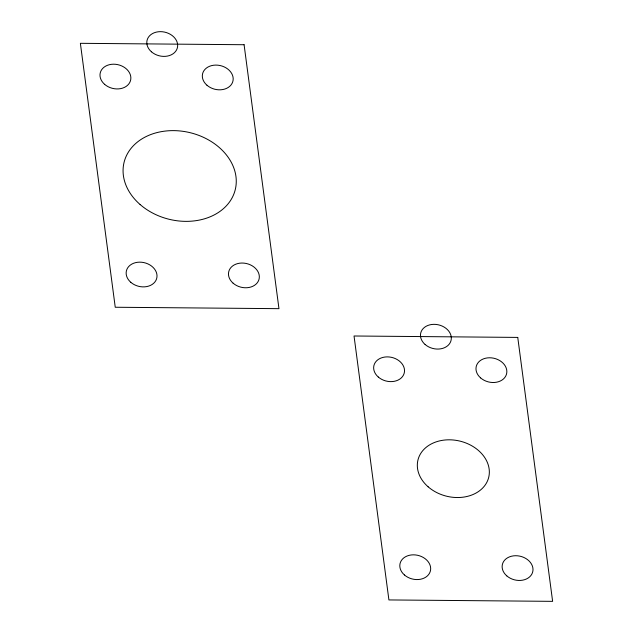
<?xml version="1.0" encoding="UTF-8"?>
<svg xmlns="http://www.w3.org/2000/svg" width="633" height="633" viewBox="0 0 633 633"><rect width="100%" height="100%" fill="white"/><g stroke="black" fill="none" stroke-linecap="round" stroke-linejoin="round"><path stroke-width="0.95" d="M244.093 44.729L80.375 43.313L115.246 307.25L278.963 308.667L244.093 44.729M517.754 337.413L354.037 335.996L388.907 599.934L552.625 601.35L517.754 337.413M428.145 486.817A36.429 28.35 13.8 0 0 488.217 479.054A36.429 28.35 13.8 0 0 443.63 440.157A36.429 28.35 13.8 0 0 428.145 486.817M480.621 377.917A15.611 12.146 13.8 0 0 506.368 374.586A15.611 12.146 13.8 0 0 487.26 357.922A15.611 12.146 13.8 0 0 480.621 377.917M506.772 575.864A15.611 12.146 13.8 0 0 532.519 572.541A15.611 12.146 13.8 0 0 513.41 555.869A15.611 12.146 13.8 0 0 506.772 575.864M404.447 574.978A15.611 12.146 13.8 0 0 430.195 571.654A15.611 12.146 13.8 0 0 411.086 554.983A15.611 12.146 13.8 0 0 404.447 574.978M378.297 377.031A15.611 12.146 13.8 0 0 404.044 373.699A15.611 12.146 13.8 0 0 384.935 357.028A15.611 12.146 13.8 0 0 378.297 377.031M425.099 344.479A15.611 12.146 13.8 0 0 450.846 341.155A15.611 12.146 13.8 0 0 431.738 324.484A15.611 12.146 13.8 0 0 425.099 344.479M206.959 85.233A15.611 12.146 13.8 0 0 232.707 81.902A15.611 12.146 13.8 0 0 213.598 65.239A15.611 12.146 13.8 0 0 206.959 85.233M233.11 283.18A15.611 12.146 13.8 0 0 258.857 279.857A15.611 12.146 13.8 0 0 239.749 263.186A15.611 12.146 13.8 0 0 233.11 283.18M130.786 282.294A15.611 12.146 13.8 0 0 156.533 278.971A15.611 12.146 13.8 0 0 137.424 262.299A15.611 12.146 13.8 0 0 130.786 282.294M104.635 84.347A15.611 12.146 13.8 0 0 130.382 81.016A15.611 12.146 13.8 0 0 111.273 64.344A15.611 12.146 13.8 0 0 104.635 84.347M151.437 51.795A15.611 12.146 13.8 0 0 177.185 48.472A15.611 12.146 13.8 0 0 158.076 31.8A15.611 12.146 13.8 0 0 151.437 51.795M140.083 204.499A57.239 44.547 13.8 0 0 234.495 192.297A57.239 44.547 13.8 0 0 164.43 131.173A57.239 44.547 13.8 0 0 140.083 204.499"/></g></svg>
